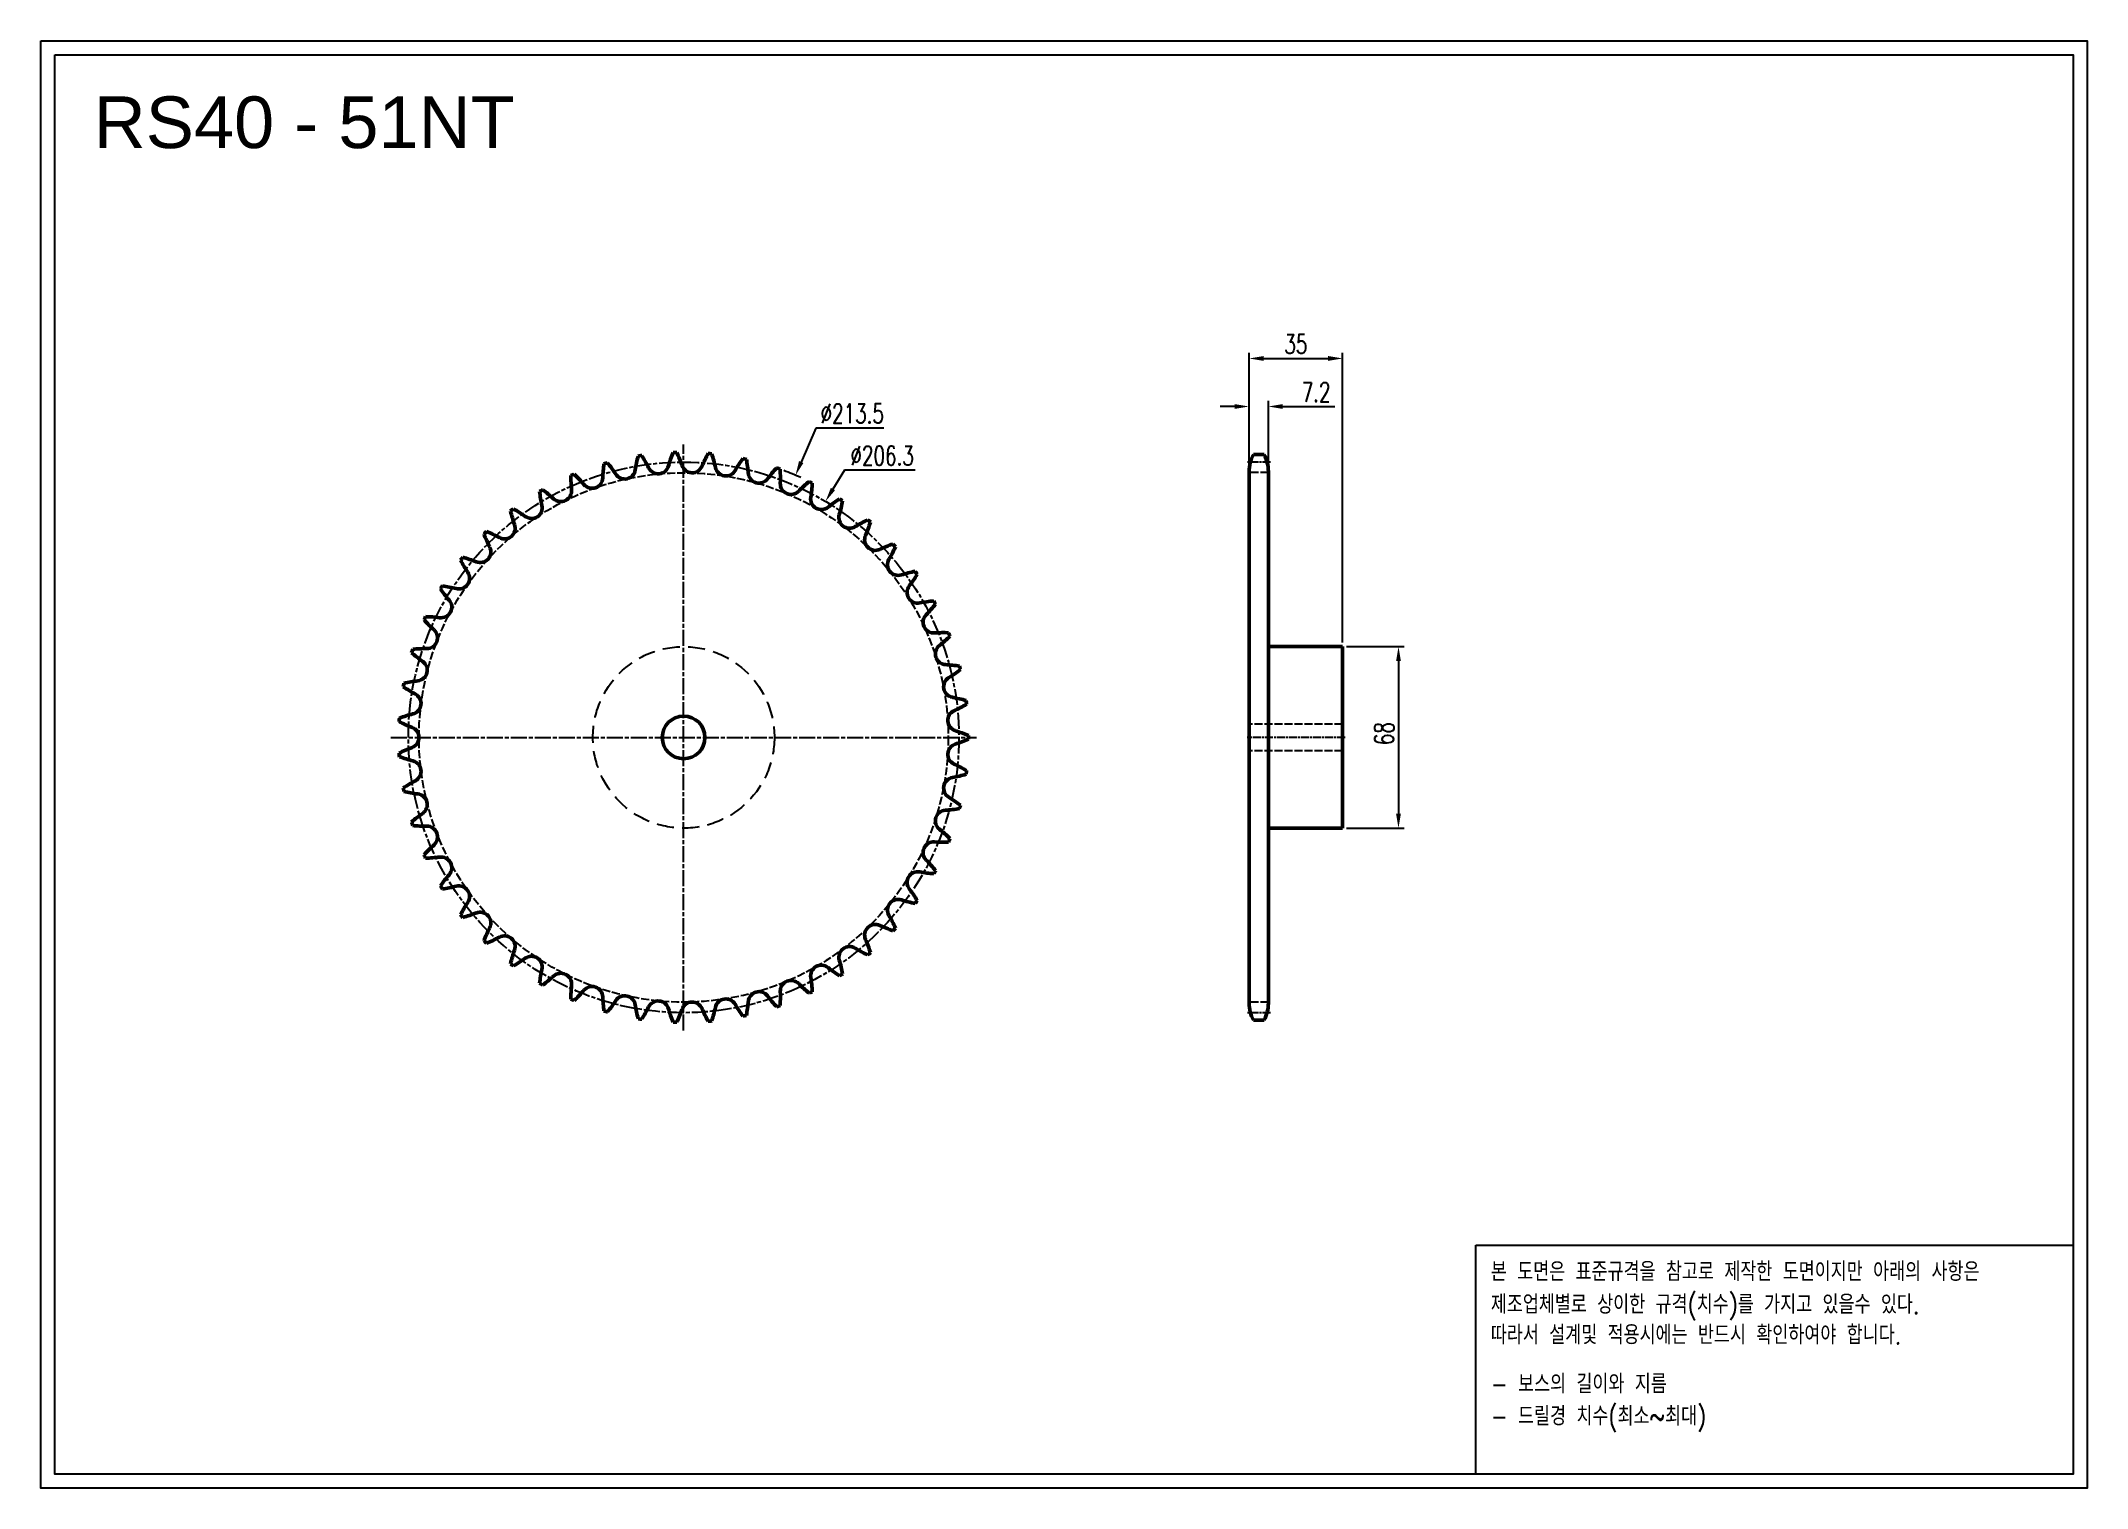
# Model space of a CAD drawing. Header units: millimetres. Extents: x -21381 to -20614, y 2793 to 3335.
import ezdxf

# ---------------------------------------------------------------- set-up
doc = ezdxf.new("R2010")
doc.units = ezdxf.units.MM
for name, pattern in [('AM_ISO02W050', [7.5, 6, -1.5]), ('AM_ISO02W050x2', [3.75, 3, -0.75]), ('AM_ISO08W050', [18, 12, -1.5, 3, -1.5]), ('AM_ISO08W050x2', [9, 6, -0.75, 1.5, -0.75]), ('HIDDEN', [9.525, 6.35, -3.175])]:
    doc.linetypes.add(name, pattern=pattern)
for name, color, linetype, lineweight in [('AM_0N', 7, 'Continuous', 50), ('AM_3N', 6, 'AM_ISO02W050', 25), ('AM_7', 4, 'AM_ISO08W050', 25), ('AM_7N', 4, 'AM_ISO08W050', 25)]:
    doc.layers.add(name, color=color, linetype=linetype, lineweight=lineweight)
doc.layers.add('HL', color=2, linetype='HIDDEN')
doc.layers.add('S-DIM', color=7, linetype='Continuous')
doc.styles.add('HAN', font='ROMANS.shx', dxfattribs={"width": 0.7, "bigfont": 'whgtxt.shx'})
doc.styles.add('HSG', font='SIMPLEX.shx', dxfattribs={"width": 0.7, "bigfont": 'HSG.shx'})
doc.styles.get("Standard").update_dxf_attribs({"font": 'arial.ttf'})
doc.dimstyles.new('APP16', dxfattribs={"dimscale": 3, "dimtxt": 2.4, "dimasz": 1.8, "dimexe": 0.7, "dimexo": 0.5, "dimgap": 0.6, "dimtad": 1, "dimtoh": 1, "dimdec": 1, "dimrnd": 0.01, "dimzin": 9, "dimdsep": 46, "dimtxsty": 'HSG', "dimcen": 0, "dimclrd": 1, "dimclre": 1, "dimclrt": 256, "dimazin": 2, "dimtp": 1, "dimtm": 1, "dimtfac": 0.5, "dimtdec": 1, "dimtofl": 0, "dimtmove": 0, "dimatfit": 3, "dimfxl": 0, "dimtvp": 1, "dimtolj": 2, "dimlwd": -1, "dimlwe": -1, "dimarcsym": 0})

# ---------------------------------------------------------------- blocks, each defined once
blk = doc.blocks.new('*D1')
at = {"layer": 'Defpoints', "color": 0, "transparency": 16777216}
for p in [(-21098.44, 3172.57), (-21182.31, 2976.2)]:
    blk.add_point(p, dxfattribs=at)
at = {"layer": 'S-DIM', "color": 1, "transparency": 16777216}
for p, q in [((-21090.87, 3190.28), (-21096.32, 3177.53)), ((-21065.31, 3190.28), (-21090.87, 3190.28))]:
    blk.add_line(p, q, dxfattribs=at)
blk.add_arc((-21140.37, 3074.38), 106.76, 65.74526, 69.41931, dxfattribs=at)
blk.add_solid([(-21097.14, 3177.89), (-21095.49, 3177.18), (-21098.44, 3172.57)], dxfattribs=at)
at = {"layer": 'S-DIM', "transparency": 16777216, "insert": (-21077.19, 3195.68), "char_height": 7.2, "attachment_point": 5, "style": 'HSG'}
blk.add_mtext('\\A2;∅213.5', dxfattribs=at)
blk = doc.blocks.new('*D2')
at = {"layer": 'Defpoints', "color": 0, "transparency": 16777216}
for p in [(-21087.21, 3162.78), (-21193.53, 2985.99)]:
    blk.add_point(p, dxfattribs=at)
at = {"layer": 'S-DIM', "color": 1, "transparency": 16777216}
for p, q in [((-21080.14, 3174.53), (-21084.43, 3167.41)), ((-21053.62, 3174.53), (-21080.14, 3174.53))]:
    blk.add_line(p, q, dxfattribs=at)
blk.add_solid([(-21085.2, 3167.87), (-21083.66, 3166.94), (-21087.21, 3162.78)], dxfattribs=at)
at = {"layer": 'S-DIM', "transparency": 16777216, "insert": (-21065.98, 3179.93), "char_height": 7.2, "attachment_point": 5, "style": 'HSG'}
blk.add_mtext('\\A2;∅206.3', dxfattribs=at)
blk = doc.blocks.new('*D3')
at = {"layer": 'Defpoints', "color": 0, "transparency": 16777216}
for p in [(-20921.27, 3198.34), (-20928.47, 3173.94), (-20921.27, 3173.56)]:
    blk.add_point(p, dxfattribs=at)
at = {"layer": 'S-DIM', "color": 1, "transparency": 16777216}
for p, q in [((-20933.87, 3198.34), (-20939.27, 3198.34)), ((-20928.47, 3175.44), (-20928.47, 3200.44)), ((-20921.27, 3175.06), (-20921.27, 3200.44)), ((-20915.87, 3198.34), (-20896.31, 3198.34))]:
    blk.add_line(p, q, dxfattribs=at)
for points in [[(-20933.87, 3199.24), (-20933.87, 3197.44), (-20928.47, 3198.34)], [(-20915.87, 3199.24), (-20915.87, 3197.44), (-20921.27, 3198.34)]]:
    blk.add_solid(points, dxfattribs=at)
at = {"layer": 'S-DIM', "transparency": 16777216, "insert": (-20903.39, 3203.74), "char_height": 7.2, "attachment_point": 5, "style": 'HSG'}
blk.add_mtext('\\A2;7.2', dxfattribs=at)
blk = doc.blocks.new('*D4')
at = {"layer": 'Defpoints', "color": 0, "transparency": 16777216}
for p in [(-20893.47, 3216.34), (-20928.47, 3173.94), (-20893.47, 3108.38)]:
    blk.add_point(p, dxfattribs=at)
at = {"layer": 'S-DIM', "color": 1, "transparency": 16777216}
for p, q in [((-20928.47, 3175.44), (-20928.47, 3218.44)), ((-20923.07, 3216.34), (-20898.87, 3216.34)), ((-20893.47, 3109.88), (-20893.47, 3218.44))]:
    blk.add_line(p, q, dxfattribs=at)
for points in [[(-20923.07, 3217.24), (-20923.07, 3215.44), (-20928.47, 3216.34)], [(-20898.87, 3217.24), (-20898.87, 3215.44), (-20893.47, 3216.34)]]:
    blk.add_solid(points, dxfattribs=at)
at = {"layer": 'S-DIM', "transparency": 16777216, "insert": (-20910.97, 3221.74), "char_height": 7.2, "attachment_point": 5, "style": 'HSG'}
blk.add_mtext('\\A2;35', dxfattribs=at)
blk = doc.blocks.new('*D5')
at = {"layer": 'Defpoints', "color": 0, "transparency": 16777216}
for p in [(-20893.47, 3108.38), (-20893.47, 3040.38), (-20872.51, 3040.38)]:
    blk.add_point(p, dxfattribs=at)
at = {"layer": 'S-DIM', "color": 1, "transparency": 16777216}
for p, q in [((-20891.97, 3108.38), (-20870.41, 3108.38)), ((-20872.51, 3102.98), (-20872.51, 3045.78)), ((-20891.97, 3040.38), (-20870.41, 3040.38))]:
    blk.add_line(p, q, dxfattribs=at)
for points in [[(-20873.41, 3102.98), (-20871.61, 3102.98), (-20872.51, 3108.38)], [(-20873.41, 3045.78), (-20871.61, 3045.78), (-20872.51, 3040.38)]]:
    blk.add_solid(points, dxfattribs=at)
at = {"layer": 'S-DIM', "transparency": 16777216, "insert": (-20877.91, 3075.79), "char_height": 7.2, "attachment_point": 5, "rotation": 90, "style": 'HSG'}
blk.add_mtext('\\A2;68', dxfattribs=at)
blk = doc.blocks.new('notice1')
at = {"color": 4}
blk.add_lwpolyline([(-22142.12, 1735.9), (-22053.8, 1735.9), (-22053.8, 1702.07), (-22142.12, 1702.07)], close=True, dxfattribs=at)
at = {"color": 4, "style": 'HAN', "width": 0.8}
for s, p in [('본 도면은 표준규격을 참고로 제작한 도면이지만 아래의 사항은', (-22139.9, 1730.62)), ('제조업체별로 상이한 규격(치수)를 가지고 있을수 있다.', (-22139.9, 1725.78)), ('따라서 설계및 적용시에는 반드시 확인하여야 합니다.', (-22139.9, 1721.28)), ('- 보스의 길이와 지름', (-22139.9, 1714.03)), ('- 드릴경 치수(최소~최대)', (-22139.9, 1709.27))]:
    blk.add_text(s, height=2.7949, dxfattribs=at).set_placement(p)

msp = doc.modelspace()

# ---------------------------------------------------------------- linework, layer by layer
for points in [[(-21381.21, 3335.29), (-20614.48, 3335.29), (-20614.48, 2793.16), (-21381.21, 2793.16)], [(-21376.04, 3330.13), (-20619.65, 3330.13), (-20619.65, 2798.33), (-21376.04, 2798.33)]]:
    msp.add_lwpolyline(points, close=True)
at = {"layer": 'AM_0N'}
for p, q in [((-20926.85, 3180.34), (-20922.88, 3180.34)), ((-20928.47, 3173.94), (-20928.47, 2974.83)), ((-20921.27, 3173.94), (-20921.27, 2974.83)), ((-20921.27, 3108.38), (-20893.47, 3108.38)), ((-20893.47, 3108.38), (-20893.47, 3040.38)), ((-20921.27, 3040.38), (-20893.47, 3040.38)), ((-20926.85, 2968.43), (-20922.88, 2968.43))]:
    msp.add_line(p, q, dxfattribs=at)
msp.add_circle((-21140.37, 3074.38), 8, dxfattribs=at)
for centre, radius, start, end in [((-21120.11, 3170.31), 50.56, 172.52498, 178.52941), ((-21140.37, 3074.38), 106.76, 105.51841, 106.24629), ((-21208.1, 3145.27), 50.56, 33.23529, 39.23973), ((-21162.45, 3175.18), 4.01, 213.23529, 351.47059), ((-21108.48, 3167.09), 50.56, 165.46615, 171.47059), ((-21140.37, 3074.38), 106.76, 98.45959, 99.18747), ((-21198.87, 3153.06), 50.56, 26.17647, 32.18091), ((-21149.89, 3177.13), 4.01, 206.17647, 344.41176), ((-21097.32, 3162.47), 50.56, 158.40733, 164.41176), ((-21140.37, 3074.38), 106.76, 91.40076, 92.12865), ((-21188.76, 3159.65), 50.56, 19.11765, 25.12208), ((-21137.19, 3177.52), 4.01, 199.11765, 337.35294), ((-21086.83, 3156.51), 50.56, 151.34851, 157.35294), ((-21140.37, 3074.38), 106.76, 84.34194, 85.06982), ((-21177.92, 3164.95), 50.56, 12.05882, 18.06326), ((-21124.54, 3176.35), 4.01, 192.05882, 330.29412), ((-21077.14, 3149.31), 50.56, 144.28968, 150.29412), ((-21140.37, 3074.38), 106.76, 77.28312, 78.011), ((-21166.5, 3168.88), 50.56, 5, 11.00444), ((-21068.41, 3140.97), 50.56, 137.23086, 143.23529), ((-21140.37, 3074.38), 106.76, 70.22429, 70.95218), ((-21154.69, 3171.37), 50.56, 357.94118, 3.94561), ((-20914.97, 3173.94), 13.5, 151.70092, 180), ((-20934.77, 3173.94), 13.5, 0, 28.29908), ((-21140.37, 3074.38), 106.76, 119.63606, 120.36394), ((-21223.34, 3126.61), 50.56, 47.35294, 53.35738), ((-21186.37, 3166.75), 4.01, 227.35294, 5.58824), ((-21140.37, 3074.38), 106.76, 112.57724, 113.30512), ((-21132.05, 3172.07), 50.56, 179.5838, 185.58824), ((-21216.3, 3136.41), 50.56, 40.29412, 46.29855), ((-21174.67, 3171.71), 4.01, 220.29412, 358.52941), ((-21112.13, 3173.63), 4.01, 185, 323.23529), ((-21100.15, 3169.41), 4.01, 177.94118, 316.17647), ((-21060.77, 3131.62), 50.56, 130.17203, 136.17647), ((-21140.37, 3074.38), 106.76, 63.16547, 63.89335), ((-21142.66, 3172.4), 50.56, 350.88235, 356.88679), ((-21140.37, 3074.38), 106.76, 126.69488, 127.42276), ((-21156.13, 3171.15), 50.56, 193.70145, 199.70588), ((-21229.13, 3116.02), 50.56, 54.41176, 60.4162), ((-21197.37, 3160.4), 4.01, 234.41176, 12.64706), ((-21144.12, 3172.35), 50.56, 186.64262, 192.64706), ((-21088.78, 3163.75), 4.01, 170.88235, 309.11765), ((-21054.34, 3121.4), 50.56, 123.11321, 129.11765), ((-21130.6, 3171.93), 50.56, 343.82353, 349.82797), ((-21140.37, 3074.38), 106.76, 56.10665, 56.83453), ((-21140.37, 3074.38), 106.76, 133.75371, 134.48159), ((-21233.58, 3104.8), 50.56, 61.47059, 67.47502), ((-21207.51, 3152.74), 4.01, 241.47059, 19.70588), ((-21078.19, 3156.73), 4.01, 163.82353, 302.05882), ((-21049.22, 3110.48), 50.56, 116.05439, 122.05882), ((-21118.69, 3169.99), 50.56, 336.76471, 342.76914), ((-21140.37, 3074.38), 106.76, 49.04782, 49.77571), ((-21216.63, 3143.9), 4.01, 248.52941, 26.76471), ((-21167.9, 3168.48), 50.56, 200.76027, 206.76471), ((-21068.54, 3148.46), 4.01, 156.76471, 295), ((-21045.47, 3099), 50.56, 108.99556, 115), ((-21107.1, 3166.6), 50.56, 329.70588, 335.71032), ((-21140.37, 3074.38), 106.76, 41.989, 42.71688), ((-21224.6, 3134), 4.01, 255.58824, 33.82353), ((-21140.37, 3074.38), 106.76, 140.81253, 141.54041), ((-21179.26, 3164.38), 50.56, 207.81909, 213.82353), ((-21236.61, 3093.11), 50.56, 68.52941, 74.53385), ((-21059.98, 3139.07), 4.01, 149.70588, 287.94118), ((-21043.17, 3087.15), 50.56, 101.93674, 107.94118), ((-21140.37, 3074.38), 106.76, 34.93018, 35.65806), ((-21140.37, 3074.38), 106.76, 147.87135, 148.59924), ((-21190.02, 3158.92), 50.56, 214.87792, 220.88235), ((-21238.18, 3081.14), 50.56, 75.58824, 81.59267), ((-21052.64, 3128.7), 4.01, 142.64706, 280.88235), ((-21096.02, 3161.82), 50.56, 322.64706, 328.65149), ((-21231.28, 3123.2), 4.01, 262.64706, 40.88235), ((-21042.34, 3075.11), 50.56, 94.87792, 100.88235), ((-21085.61, 3155.7), 50.56, 315.58824, 321.59267), ((-21140.37, 3074.38), 106.76, 27.87135, 28.59924), ((-21140.37, 3074.38), 106.76, 154.93018, 155.65806), ((-21200.03, 3152.18), 50.56, 221.93674, 227.94118), ((-21238.27, 3069.07), 50.56, 82.64706, 88.65149), ((-21236.59, 3111.66), 4.01, 269.70588, 47.94118), ((-21046.63, 3117.51), 4.01, 135.58824, 273.82353), ((-21042.99, 3063.06), 50.56, 87.81909, 93.82353), ((-21140.37, 3074.38), 106.76, 20.81253, 21.54041), ((-21140.37, 3074.38), 106.76, 161.989, 162.71688), ((-21209.14, 3144.26), 50.56, 228.99556, 235), ((-21236.87, 3057.08), 50.56, 89.70588, 95.71032), ((-21042.04, 3105.66), 4.01, 128.52941, 266.76471), ((-21076.04, 3148.36), 50.56, 308.52941, 314.53385), ((-21240.45, 3099.55), 4.01, 276.76471, 55), ((-21045.12, 3051.17), 50.56, 80.76027, 86.76471), ((-21067.43, 3139.89), 50.56, 301.47059, 307.47502), ((-21140.37, 3074.38), 106.76, 13.75371, 14.48159), ((-21140.37, 3074.38), 106.76, 169.04782, 169.77571), ((-21217.21, 3135.28), 50.56, 236.05439, 242.05882), ((-21234.02, 3045.35), 50.56, 96.76471, 102.76914), ((-21242.78, 3087.06), 4.01, 283.82353, 62.05882), ((-21038.94, 3093.34), 4.01, 121.47059, 259.70588), ((-21229.74, 3034.07), 50.56, 103.82353, 109.82797), ((-21037.38, 3080.73), 4.01, 114.41176, 252.64706), ((-21048.69, 3039.64), 50.56, 73.70145, 79.70588), ((-21059.93, 3130.43), 50.56, 294.41176, 300.4162), ((-21140.37, 3074.38), 106.76, 6.69488, 7.42276), ((-21140.37, 3074.38), 106.76, 176.10665, 176.83453), ((-21224.11, 3125.37), 50.56, 243.11321, 249.11765), ((-21243.56, 3074.38), 4.01, 290.88235, 69.11765), ((-21053.66, 3028.64), 50.56, 66.64262, 72.64706), ((-21140.37, 3074.38), 106.76, 359.63606, 0.36394), ((-21224.11, 3023.39), 50.56, 110.88235, 116.88679), ((-21140.37, 3074.38), 106.76, 183.16547, 183.89335), ((-21229.74, 3114.7), 50.56, 250.17203, 256.17647), ((-21037.38, 3068.03), 4.01, 107.35294, 245.58824), ((-21053.66, 3120.12), 50.56, 287.35294, 293.35738), ((-21242.78, 3061.7), 4.01, 297.94118, 76.17647), ((-21038.94, 3055.42), 4.01, 100.29412, 238.52941), ((-21048.69, 3109.12), 50.56, 280.29412, 286.29855), ((-21059.93, 3018.33), 50.56, 59.5838, 65.58824), ((-21140.37, 3074.38), 106.76, 352.57724, 353.30512), ((-21217.21, 3013.49), 50.56, 117.94118, 123.94561), ((-21140.37, 3074.38), 106.76, 190.22429, 190.95218), ((-21234.02, 3103.41), 50.56, 257.23086, 263.23529), ((-21240.45, 3049.21), 4.01, 305, 83.23529), ((-21067.43, 3008.87), 50.56, 52.52498, 58.52941), ((-21209.14, 3004.51), 50.56, 125, 131.00444), ((-21042.04, 3043.1), 4.01, 93.23529, 231.47059), ((-21045.12, 3097.59), 50.56, 273.23529, 279.23973), ((-21140.37, 3074.38), 106.76, 345.51841, 346.24629), ((-21140.37, 3074.38), 106.76, 197.28312, 198.011), ((-21236.87, 3091.68), 50.56, 264.28968, 270.29412), ((-21236.59, 3037.11), 4.01, 312.05882, 90.29412), ((-21076.04, 3000.41), 50.56, 45.46615, 51.47059), ((-21140.37, 3074.38), 106.76, 338.45959, 339.18747), ((-21200.03, 2996.58), 50.56, 132.05882, 138.06326), ((-21140.37, 3074.38), 106.76, 204.34194, 205.06982), ((-21238.27, 3079.69), 50.56, 271.34851, 277.35294), ((-21231.28, 3025.56), 4.01, 319.11765, 97.35294), ((-21046.63, 3031.25), 4.01, 86.17647, 224.41176), ((-21042.99, 3085.71), 50.56, 266.17647, 272.18091), ((-21190.02, 2989.84), 50.56, 139.11765, 145.12208), ((-21052.64, 3020.06), 4.01, 79.11765, 217.35294), ((-21042.34, 3073.65), 50.56, 259.11765, 265.12208), ((-21085.61, 2993.06), 50.56, 38.40733, 44.41176), ((-21140.37, 3074.38), 106.76, 331.40076, 332.12865), ((-21140.37, 3074.38), 106.76, 211.40076, 212.12865), ((-21238.18, 3067.62), 50.56, 278.40733, 284.41176), ((-21224.6, 3014.76), 4.01, 326.17647, 104.41176), ((-21059.98, 3009.69), 4.01, 72.05882, 210.29412), ((-21043.17, 3061.61), 50.56, 252.05882, 258.06326), ((-21096.02, 2986.95), 50.56, 31.34851, 37.35294), ((-21140.37, 3074.38), 106.76, 324.34194, 325.06982), ((-21179.26, 2984.38), 50.56, 146.17647, 152.18091), ((-21140.37, 3074.38), 106.76, 218.45959, 219.18747), ((-21236.61, 3055.65), 50.56, 285.46615, 291.47059), ((-21216.63, 3004.86), 4.01, 333.23529, 111.47059), ((-21107.1, 2982.16), 50.56, 24.28968, 30.29412), ((-21167.9, 2980.29), 50.56, 153.23529, 159.23973), ((-21140.37, 3074.38), 106.76, 225.51841, 226.24629), ((-21233.58, 3043.97), 50.56, 292.52498, 298.52941), ((-21207.51, 2996.02), 4.01, 340.29412, 118.52941), ((-21068.54, 3000.3), 4.01, 65, 203.23529), ((-21118.69, 2978.77), 50.56, 17.23086, 23.23529), ((-21045.47, 3049.76), 50.56, 245, 251.00444), ((-21140.37, 3074.38), 106.76, 317.28312, 318.011), ((-21156.13, 2977.62), 50.56, 160.29412, 166.29855), ((-21229.13, 3032.75), 50.56, 299.5838, 305.58824), ((-21197.37, 2988.36), 4.01, 347.35294, 125.58824), ((-21078.19, 2992.03), 4.01, 57.94118, 196.17647), ((-21130.6, 2976.83), 50.56, 10.17203, 16.17647), ((-21049.22, 3038.29), 50.56, 237.94118, 243.94561), ((-21140.37, 3074.38), 106.76, 310.22429, 310.95218), ((-21140.37, 3074.38), 106.76, 232.57724, 233.30512), ((-21144.12, 2976.41), 50.56, 167.35294, 173.35738), ((-21223.34, 3022.15), 50.56, 306.64262, 312.64706), ((-21186.37, 2982.01), 4.01, 354.41176, 132.64706), ((-21100.15, 2979.35), 4.01, 43.82353, 182.05882), ((-21088.78, 2985.02), 4.01, 50.88235, 189.11765), ((-21142.66, 2976.37), 50.56, 3.11321, 9.11765), ((-21054.34, 3027.36), 50.56, 230.88235, 236.88679), ((-21140.37, 3074.38), 106.76, 303.16547, 303.89335), ((-21140.37, 3074.38), 106.76, 239.63606, 240.36394), ((-21132.05, 2976.7), 50.56, 174.41176, 180.4162), ((-21140.37, 3074.38), 106.76, 246.69488, 247.42276), ((-21216.3, 3012.35), 50.56, 313.70145, 319.70588), ((-21174.67, 2977.06), 4.01, 1.47059, 139.70588), ((-21120.11, 2978.46), 50.56, 181.47059, 187.47502), ((-21208.1, 3003.49), 50.56, 320.76027, 326.76471), ((-21162.45, 2973.58), 4.01, 8.52941, 146.76471), ((-21149.89, 2971.63), 4.01, 15.58824, 153.82353), ((-21137.19, 2971.24), 4.01, 22.64706, 160.88235), ((-21124.54, 2972.41), 4.01, 29.70588, 167.94118), ((-21166.5, 2979.89), 50.56, 348.99556, 355), ((-21112.13, 2975.13), 4.01, 36.76471, 175), ((-21068.41, 3007.8), 50.56, 216.76471, 222.76914), ((-21154.69, 2977.39), 50.56, 356.05439, 2.05882), ((-21060.77, 3017.15), 50.56, 223.82353, 229.82797), ((-21140.37, 3074.38), 106.76, 296.10665, 296.83453), ((-21140.37, 3074.38), 106.76, 253.75371, 254.48159), ((-21108.48, 2981.68), 50.56, 188.52941, 194.53385), ((-21140.37, 3074.38), 106.76, 260.81253, 261.54041), ((-21198.87, 2995.71), 50.56, 327.81909, 333.82353), ((-21097.32, 2986.3), 50.56, 195.58824, 201.59267), ((-21140.37, 3074.38), 106.76, 267.87135, 268.59924), ((-21188.76, 2989.12), 50.56, 334.87792, 340.88235), ((-21086.83, 2992.26), 50.56, 202.64706, 208.65149), ((-21140.37, 3074.38), 106.76, 274.93018, 275.65806), ((-21177.92, 2983.82), 50.56, 341.93674, 347.94118), ((-21077.14, 2999.46), 50.56, 209.70588, 215.71032), ((-21140.37, 3074.38), 106.76, 281.989, 282.71688), ((-21140.37, 3074.38), 106.76, 289.04782, 289.77571), ((-20914.97, 2974.83), 13.5, 180, 208.29908), ((-20934.77, 2974.83), 13.5, 331.70092, 0)]:
    msp.add_arc(centre, radius, start, end, dxfattribs=at)
at = {"layer": 'AM_3N', "linetype": 'AM_ISO02W050x2'}
for p, q in [((-20921.27, 3173.56), (-20928.47, 3173.56)), ((-20921.27, 2975.21), (-20928.47, 2975.21))]:
    msp.add_line(p, q, dxfattribs=at)
at = {"layer": 'AM_3N', "color": 2, "linetype": 'AM_ISO02W050x2'}
for p, q in [((-20893.47, 3079.38), (-20928.47, 3079.38)), ((-20893.47, 3069.38), (-20928.47, 3069.38))]:
    msp.add_line(p, q, dxfattribs=at)
at = {"layer": 'AM_3N', "linetype": 'AM_ISO02W050x2'}
msp.add_circle((-21140.37, 3074.38), 99.17, dxfattribs=at)
at = {"layer": 'AM_7', "linetype": 'AM_ISO08W050x2'}
msp.add_circle((-21140.37, 3074.38), 103.15, dxfattribs=at)
at = {"layer": 'AM_7N', "linetype": 'AM_ISO08W050x2'}
for p, q in [((-21140.37, 2964.62), (-21140.37, 3184.15)), ((-21250.14, 3074.38), (-21030.61, 3074.38))]:
    msp.add_line(p, q, dxfattribs=at)
at = {"layer": 'AM_7N', "linetype": 'AM_ISO08W050x2', "ltscale": 0.5}
for p, q in [((-20920.5, 3177.53), (-20929.23, 3177.53)), ((-20892.53, 3074.38), (-20929.23, 3074.38)), ((-20920.5, 2971.23), (-20929.23, 2971.23))]:
    msp.add_line(p, q, dxfattribs=at)
at = {"layer": 'HL'}
msp.add_circle((-21140.37, 3074.38), 34, dxfattribs=at)

# ---------------------------------------------------------------- block references
at = {"xscale": 2.535, "yscale": 2.535, "zscale": 2.535}
msp.add_blockref('notice1', (35286.73, -1516.41), dxfattribs=at)

# ---------------------------------------------------------------- texts
msp.add_text('RS40 - 51NT', height=19.3617).set_placement((-21361.46, 3295.14))

# ---------------------------------------------------------------- dimensions: what is measured, and where the dimension line sits
at = {"layer": 'S-DIM'}
dim = msp.add_linear_dim(base=(-20893.47, 3216.34), p1=(-20928.47, 3173.94), p2=(-20893.47, 3108.38), dimstyle='APP16', dxfattribs=at)
dim.commit()
dim.dimension.update_dxf_attribs({"geometry": '*D4', "text_midpoint": (-20910.97, 3221.74)})
dim = msp.add_linear_dim(base=(-20921.27, 3198.34), p1=(-20928.47, 3173.94), p2=(-20921.27, 3173.56), dimstyle='APP16', dxfattribs=at)
dim.commit()
dim.dimension.update_dxf_attribs({"geometry": '*D3', "text_midpoint": (-20903.39, 3198.34), "dimtype": 128})
at = {"layer": 'S-DIM', "color": 3}
for p1, p2, picture, middle in [((-21182.31, 2976.2), (-21098.44, 3172.57), '*D1', (-21077.19, 3190.28)), ((-21193.53, 2985.99), (-21087.21, 3162.78), '*D2', (-21065.98, 3174.53))]:
    dim = msp.add_diameter_dim_2p(p1=p1, p2=p2, dimstyle='APP16', dxfattribs=at)
    dim.commit()
    dim.dimension.update_dxf_attribs({"geometry": picture, "text_midpoint": middle, "dimtype": 131})
at = {"layer": 'S-DIM'}
dim = msp.add_linear_dim(base=(-20872.51, 3040.38), p1=(-20893.47, 3108.38), p2=(-20893.47, 3040.38), angle=90, dimstyle='APP16', dxfattribs=at)
dim.commit()
dim.dimension.update_dxf_attribs({"geometry": '*D5', "text_midpoint": (-20872.51, 3075.79), "dimtype": 128})

doc.saveas('drawing.dxf')
